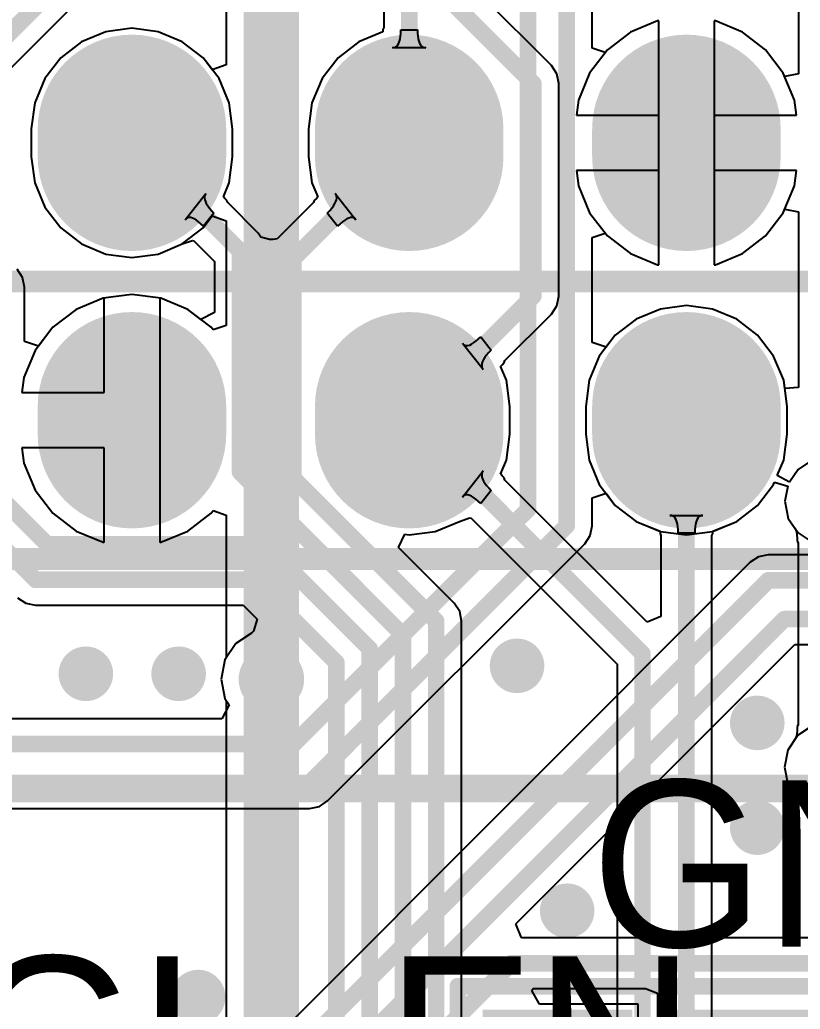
# Model space of a CAD drawing. Header units: millimetres. Extents: x 6.03 to 8.53, y 10.22 to 11.81.
# Drawn here: x 7.6474 to 7.9289, y 10.7551 to 11.1117 of the extents above; entities that cross this region are included whole.
import ezdxf

# ---------------------------------------------------------------- set-up
doc = ezdxf.new("R2010")
doc.units = ezdxf.units.MM
doc.header["$MEASUREMENT"] = 0
for name, color, linetype in [('BottomLayer', 5, 'Continuous'), ('BottomSolder', 6, 'Continuous'), ('MultiLayer', 9, 'Continuous'), ('TopLayer', 1, 'Continuous'), ('TopOverlay', 2, 'Continuous'), ('TopPaste', 8, 'Continuous'), ('TopSolder', 216, 'Continuous')]:
    doc.layers.add(name, color=color, linetype=linetype)

# ---------------------------------------------------------------- blocks, each defined once
blk = doc.blocks.new('H______20X2_24')
at = {"layer": 'BottomLayer', "const_width": 0.06}
for points in [[(-0.055, 0.45), (-0.045, 0.45)], [(0.045, 0.45), (0.055, 0.45)], [(-0.055, 0.35), (-0.045, 0.35)], [(0.045, 0.35), (0.055, 0.35)], [(-0.055, 0.25), (-0.045, 0.25)], [(0.045, 0.25), (0.055, 0.25)]]:
    blk.add_lwpolyline(points, dxfattribs=at)
at = {"layer": 'BottomLayer', "const_width": 0.03}
for points in [[(-0.07, 0.45, 1), (-0.04, 0.45, 1)], [(-0.06, 0.45, 1), (-0.03, 0.45, 1)], [(0.03, 0.45, 1), (0.06, 0.45, 1)], [(0.04, 0.45, 1), (0.07, 0.45, 1)], [(-0.07, 0.35, 1), (-0.04, 0.35, 1)], [(-0.06, 0.35, 1), (-0.03, 0.35, 1)], [(0.03, 0.35, 1), (0.06, 0.35, 1)], [(0.04, 0.35, 1), (0.07, 0.35, 1)], [(-0.07, 0.25, 1), (-0.04, 0.25, 1)], [(-0.06, 0.25, 1), (-0.03, 0.25, 1)], [(0.03, 0.25, 1), (0.06, 0.25, 1)], [(0.04, 0.25, 1), (0.07, 0.25, 1)]]:
    blk.add_lwpolyline(points, format="xyb", close=True, dxfattribs=at)
at = {"layer": 'BottomSolder', "const_width": 0.068}
for points in [[(-0.055, 0.45), (-0.045, 0.45)], [(0.045, 0.45), (0.055, 0.45)], [(-0.055, 0.35), (-0.045, 0.35)], [(0.045, 0.35), (0.055, 0.35)], [(-0.055, 0.25), (-0.045, 0.25)], [(0.045, 0.25), (0.055, 0.25)]]:
    blk.add_lwpolyline(points, dxfattribs=at)
at = {"layer": 'BottomSolder', "const_width": 0.034}
for points in [[(-0.072, 0.45, 1), (-0.038, 0.45, 1)], [(-0.062, 0.45, 1), (-0.028, 0.45, 1)], [(0.028, 0.45, 1), (0.062, 0.45, 1)], [(0.038, 0.45, 1), (0.072, 0.45, 1)], [(-0.072, 0.35, 1), (-0.038, 0.35, 1)], [(-0.062, 0.35, 1), (-0.028, 0.35, 1)], [(0.028, 0.35, 1), (0.062, 0.35, 1)], [(0.038, 0.35, 1), (0.072, 0.35, 1)], [(-0.072, 0.25, 1), (-0.038, 0.25, 1)], [(-0.062, 0.25, 1), (-0.028, 0.25, 1)], [(0.028, 0.25, 1), (0.062, 0.25, 1)], [(0.038, 0.25, 1), (0.072, 0.25, 1)]]:
    blk.add_lwpolyline(points, format="xyb", close=True, dxfattribs=at)
at = {"layer": 'MultiLayer', "const_width": 0.06}
for points in [[(-0.055, 0.45), (-0.045, 0.45)], [(0.045, 0.45), (0.055, 0.45)], [(-0.055, 0.35), (-0.045, 0.35)], [(0.045, 0.35), (0.055, 0.35)], [(-0.055, 0.25), (-0.045, 0.25)], [(0.045, 0.25), (0.055, 0.25)]]:
    blk.add_lwpolyline(points, dxfattribs=at)
at = {"layer": 'MultiLayer', "const_width": 0.03}
for points in [[(-0.07, 0.45, 1), (-0.04, 0.45, 1)], [(-0.06, 0.45, 1), (-0.03, 0.45, 1)], [(0.03, 0.45, 1), (0.06, 0.45, 1)], [(0.04, 0.45, 1), (0.07, 0.45, 1)], [(-0.07, 0.35, 1), (-0.04, 0.35, 1)], [(-0.06, 0.35, 1), (-0.03, 0.35, 1)], [(0.03, 0.35, 1), (0.06, 0.35, 1)], [(0.04, 0.35, 1), (0.07, 0.35, 1)], [(-0.07, 0.25, 1), (-0.04, 0.25, 1)], [(-0.06, 0.25, 1), (-0.03, 0.25, 1)], [(0.03, 0.25, 1), (0.06, 0.25, 1)], [(0.04, 0.25, 1), (0.07, 0.25, 1)]]:
    blk.add_lwpolyline(points, format="xyb", close=True, dxfattribs=at)
at = {"layer": 'TopLayer', "const_width": 0.06}
for points in [[(-0.055, 0.45), (-0.045, 0.45)], [(0.045, 0.45), (0.055, 0.45)], [(-0.055, 0.35), (-0.045, 0.35)], [(0.045, 0.35), (0.055, 0.35)], [(-0.055, 0.25), (-0.045, 0.25)], [(0.045, 0.25), (0.055, 0.25)]]:
    blk.add_lwpolyline(points, dxfattribs=at)
at = {"layer": 'TopLayer', "const_width": 0.03}
for points in [[(-0.07, 0.45, 1), (-0.04, 0.45, 1)], [(-0.06, 0.45, 1), (-0.03, 0.45, 1)], [(0.03, 0.45, 1), (0.06, 0.45, 1)], [(0.04, 0.45, 1), (0.07, 0.45, 1)], [(-0.07, 0.35, 1), (-0.04, 0.35, 1)], [(-0.06, 0.35, 1), (-0.03, 0.35, 1)], [(0.03, 0.35, 1), (0.06, 0.35, 1)], [(0.04, 0.35, 1), (0.07, 0.35, 1)], [(-0.07, 0.25, 1), (-0.04, 0.25, 1)], [(-0.06, 0.25, 1), (-0.03, 0.25, 1)], [(0.03, 0.25, 1), (0.06, 0.25, 1)], [(0.04, 0.25, 1), (0.07, 0.25, 1)]]:
    blk.add_lwpolyline(points, format="xyb", close=True, dxfattribs=at)
at = {"layer": 'TopOverlay', "const_width": 0.00787}
for points in [[(0, 1), (0, -1)], [(0.1, 1), (0.1, -1)]]:
    blk.add_lwpolyline(points, dxfattribs=at)
at = {"layer": 'TopSolder', "const_width": 0.068}
for points in [[(-0.055, 0.45), (-0.045, 0.45)], [(0.045, 0.45), (0.055, 0.45)], [(-0.055, 0.35), (-0.045, 0.35)], [(0.045, 0.35), (0.055, 0.35)], [(-0.055, 0.25), (-0.045, 0.25)], [(0.045, 0.25), (0.055, 0.25)]]:
    blk.add_lwpolyline(points, dxfattribs=at)
at = {"layer": 'TopSolder', "const_width": 0.034}
for points in [[(-0.072, 0.45, 1), (-0.038, 0.45, 1)], [(-0.062, 0.45, 1), (-0.028, 0.45, 1)], [(0.028, 0.45, 1), (0.062, 0.45, 1)], [(0.038, 0.45, 1), (0.072, 0.45, 1)], [(-0.072, 0.35, 1), (-0.038, 0.35, 1)], [(-0.062, 0.35, 1), (-0.028, 0.35, 1)], [(0.028, 0.35, 1), (0.062, 0.35, 1)], [(0.038, 0.35, 1), (0.072, 0.35, 1)], [(-0.072, 0.25, 1), (-0.038, 0.25, 1)], [(-0.062, 0.25, 1), (-0.028, 0.25, 1)], [(0.028, 0.25, 1), (0.062, 0.25, 1)], [(0.038, 0.25, 1), (0.072, 0.25, 1)]]:
    blk.add_lwpolyline(points, format="xyb", close=True, dxfattribs=at)
blk = doc.blocks.new('0603_3JMP_45')
at = {"layer": 'TopLayer'}
for points in [[(-0.0225, 0.092), (-0.0225, 0.046), (0.0225, 0.092), (0.0225, 0.046)], [(-0.0225, 0.023), (-0.0225, -0.023), (0.0225, 0.023), (0.0225, -0.023)], [(-0.0225, -0.046), (-0.0225, -0.092), (0.0225, -0.046), (0.0225, -0.092)]]:
    blk.add_solid(points, dxfattribs=at)
at = {"layer": 'TopOverlay', "const_width": 0.00598}
for points in [[(0.035, 0.105), (-0.035, 0.105)], [(-0.035, -0.105), (-0.035, 0.105)], [(0.035, -0.105), (0.035, 0.105)], [(0.035, -0.105), (-0.035, -0.105)]]:
    blk.add_lwpolyline(points, dxfattribs=at)
at = {"layer": 'TopOverlay', "const_width": 0.00299}
for points in [[(-0.0365, 0.105, 1), (-0.0335, 0.105, 1)], [(-0.0365, 0.105, 1), (-0.0335, 0.105, 1)], [(0.0335, 0.105, 1), (0.0365, 0.105, 1)], [(0.0335, 0.105, 1), (0.0365, 0.105, 1)], [(-0.0365, -0.105, 1), (-0.0335, -0.105, 1)], [(-0.0365, -0.105, 1), (-0.0335, -0.105, 1)], [(0.0335, -0.105, 1), (0.0365, -0.105, 1)], [(0.0335, -0.105, 1), (0.0365, -0.105, 1)]]:
    blk.add_lwpolyline(points, format="xyb", close=True, dxfattribs=at)
at = {"layer": 'TopPaste'}
for points in [[(-0.0225, 0.092), (-0.0225, 0.046), (0.0225, 0.092), (0.0225, 0.046)], [(-0.0225, 0.023), (-0.0225, -0.023), (0.0225, 0.023), (0.0225, -0.023)], [(-0.0225, -0.046), (-0.0225, -0.092), (0.0225, -0.046), (0.0225, -0.092)]]:
    blk.add_solid(points, dxfattribs=at)
at = {"layer": 'TopSolder'}
for points in [[(-0.0265, 0.096), (-0.0265, 0.042), (0.0265, 0.096), (0.0265, 0.042)], [(-0.0265, 0.027), (-0.0265, -0.027), (0.0265, 0.027), (0.0265, -0.027)], [(-0.0265, -0.042), (-0.0265, -0.096), (0.0265, -0.042), (0.0265, -0.096)]]:
    blk.add_solid(points, dxfattribs=at)

msp = doc.modelspace()

# ---------------------------------------------------------------- linework, layer by layer
at = {"layer": 'BottomLayer'}
for p, q in [((7.83917, 11.0952), (7.80907, 11.12529)), ((7.77872, 11.12152), (7.77872, 11.10898)), ((7.87745, 11.11135), (7.86772, 11.10732)), ((7.87789, 11.11141), (7.87745, 11.11135)), ((7.87789, 11.07738), (7.87789, 11.11141)), ((7.89834, 11.11135), (7.89789, 11.11141)), ((7.89789, 11.11141), (7.89789, 11.07738)), ((7.90807, 11.10732), (7.89834, 11.11135)), ((7.6785, 11.10745), (7.66974, 11.10382)), ((7.68789, 11.10869), (7.6785, 11.10745)), ((7.69729, 11.10745), (7.68789, 11.10869)), ((7.70605, 11.10382), (7.69729, 11.10745)), ((7.77838, 11.1074), (7.76974, 11.10382)), ((7.7784, 11.10826), (7.77838, 11.1074)), ((7.77872, 11.10898), (7.7784, 11.10826)), ((7.78486, 11.10688), (7.78489, 11.10811)), ((7.78489, 11.10811), (7.79089, 11.10811)), ((7.79089, 11.10811), (7.79092, 11.10688)), ((7.86772, 11.10732), (7.85937, 11.1009)), ((7.91642, 11.1009), (7.90807, 11.10732)), ((7.66974, 11.10382), (7.66222, 11.09805)), ((7.71357, 11.09805), (7.70605, 11.10382)), ((7.76974, 11.10382), (7.76222, 11.09805)), ((7.78415, 11.10328), (7.78442, 11.10398)), ((7.78442, 11.10398), (7.78463, 11.10482)), ((7.78463, 11.10482), (7.78478, 11.10579)), ((7.78478, 11.10579), (7.78486, 11.10688)), ((7.79092, 11.10688), (7.79101, 11.10579)), ((7.79101, 11.10579), (7.79116, 11.10482)), ((7.79116, 11.10482), (7.79137, 11.10398)), ((7.79137, 11.10398), (7.79164, 11.10328)), ((7.78193, 11.10167), (7.78249, 11.10173)), ((7.79386, 11.10167), (7.78193, 11.10167)), ((7.78249, 11.10173), (7.783, 11.10192)), ((7.783, 11.10192), (7.78344, 11.10225)), ((7.78344, 11.10225), (7.78383, 11.1027)), ((7.78383, 11.1027), (7.78415, 11.10328)), ((7.79164, 11.10328), (7.79196, 11.1027)), ((7.79196, 11.1027), (7.79235, 11.10225)), ((7.79235, 11.10225), (7.79279, 11.10192)), ((7.79279, 11.10192), (7.7933, 11.10173)), ((7.7933, 11.10173), (7.79386, 11.10167)), ((7.85937, 11.1009), (7.85295, 11.09255)), ((7.92283, 11.09255), (7.91642, 11.1009)), ((7.66222, 11.09805), (7.65645, 11.09053)), ((7.71934, 11.09053), (7.71357, 11.09805)), ((7.76222, 11.09805), (7.75645, 11.09053)), ((7.84115, 11.09222), (7.83917, 11.0952)), ((7.65645, 11.09053), (7.65282, 11.08177)), ((7.72297, 11.08177), (7.71934, 11.09053)), ((7.75645, 11.09053), (7.75282, 11.08177)), ((7.84185, 11.08871), (7.84115, 11.09222)), ((7.85295, 11.09255), (7.84892, 11.08282)), ((7.92686, 11.08282), (7.92283, 11.09255)), ((7.84185, 11.01216), (7.84185, 11.08871)), ((7.84892, 11.08282), (7.84821, 11.07738)), ((7.92758, 11.07738), (7.92686, 11.08282)), ((7.65282, 11.08177), (7.65158, 11.07238)), ((7.7242, 11.07238), (7.72297, 11.08177)), ((7.75282, 11.08177), (7.75158, 11.07238)), ((7.84821, 11.07738), (7.87789, 11.07738)), ((7.89789, 11.07738), (7.92758, 11.07738)), ((7.65158, 11.07238), (7.65158, 11.06238)), ((7.7242, 11.06238), (7.7242, 11.07238)), ((7.75158, 11.07238), (7.75158, 11.06238)), ((7.65158, 11.06238), (7.65282, 11.05298)), ((7.72297, 11.05298), (7.7242, 11.06238)), ((7.75158, 11.06238), (7.75282, 11.05298)), ((7.87789, 11.05738), (7.84821, 11.05738)), ((7.84821, 11.05738), (7.84892, 11.05193)), ((7.87789, 11.02335), (7.87789, 11.05738)), ((7.92758, 11.05738), (7.89789, 11.05738)), ((7.89789, 11.05738), (7.89789, 11.02335)), ((7.92686, 11.05193), (7.92758, 11.05738)), ((7.65282, 11.05298), (7.65645, 11.04422)), ((7.72088, 11.04794), (7.72297, 11.05298)), ((7.75282, 11.05298), (7.75491, 11.04794)), ((7.84892, 11.05193), (7.85295, 11.0422)), ((7.92283, 11.0422), (7.92686, 11.05193)), ((7.70713, 11.03967), (7.71456, 11.04914)), ((7.71409, 11.04811), (7.71405, 11.04752)), ((7.71405, 11.04752), (7.71414, 11.04688)), ((7.71426, 11.04865), (7.71409, 11.04811)), ((7.71414, 11.04688), (7.71436, 11.0462)), ((7.71456, 11.04914), (7.71426, 11.04865)), ((7.72089, 11.04793), (7.72088, 11.04794)), ((7.72138, 11.04735), (7.72089, 11.04793)), ((7.72213, 11.04656), (7.72138, 11.04735)), ((7.72242, 11.04583), (7.72213, 11.04656)), ((7.75365, 11.04656), (7.75337, 11.04583)), ((7.75441, 11.04735), (7.75365, 11.04656)), ((7.7549, 11.04793), (7.75441, 11.04735)), ((7.75491, 11.04794), (7.7549, 11.04793)), ((7.76153, 11.04865), (7.76122, 11.04914)), ((7.76122, 11.04914), (7.76865, 11.03967)), ((7.76143, 11.0462), (7.76165, 11.04688)), ((7.7617, 11.04811), (7.76153, 11.04865)), ((7.76165, 11.04688), (7.76174, 11.04752)), ((7.76174, 11.04752), (7.7617, 11.04811)), ((7.65645, 11.04422), (7.66222, 11.0367)), ((7.71436, 11.0462), (7.71471, 11.04547)), ((7.71471, 11.04547), (7.7152, 11.04469)), ((7.7152, 11.04469), (7.71581, 11.04387)), ((7.71581, 11.04387), (7.71656, 11.043)), ((7.71656, 11.043), (7.71743, 11.04208)), ((7.73338, 11.03486), (7.72242, 11.04583)), ((7.75337, 11.04583), (7.7403, 11.03276)), ((7.75835, 11.04208), (7.75923, 11.043)), ((7.75923, 11.043), (7.75998, 11.04387)), ((7.75998, 11.04387), (7.76059, 11.04469)), ((7.76059, 11.04469), (7.76107, 11.04547)), ((7.76107, 11.04547), (7.76143, 11.0462)), ((7.70753, 11.04007), (7.70713, 11.03967)), ((7.70799, 11.04033), (7.70753, 11.04007)), ((7.70851, 11.04045), (7.70799, 11.04033)), ((7.70908, 11.04043), (7.70851, 11.04045)), ((7.70971, 11.04026), (7.70908, 11.04043)), ((7.71039, 11.03996), (7.70971, 11.04026)), ((7.71114, 11.03951), (7.71039, 11.03996)), ((7.71194, 11.03892), (7.71114, 11.03951)), ((7.71743, 11.04208), (7.71371, 11.03732)), ((7.76208, 11.03732), (7.75835, 11.04208)), ((7.76465, 11.03951), (7.76385, 11.03892)), ((7.7654, 11.03996), (7.76465, 11.03951)), ((7.76608, 11.04026), (7.7654, 11.03996)), ((7.76671, 11.04043), (7.76608, 11.04026)), ((7.76728, 11.04045), (7.76671, 11.04043)), ((7.7678, 11.04033), (7.76728, 11.04045)), ((7.76825, 11.04007), (7.7678, 11.04033)), ((7.76865, 11.03967), (7.76825, 11.04007)), ((7.85295, 11.0422), (7.85937, 11.03385)), ((7.91642, 11.03385), (7.92283, 11.0422)), ((7.66222, 11.0367), (7.66974, 11.03093)), ((7.71279, 11.03819), (7.71194, 11.03892)), ((7.71371, 11.03732), (7.71279, 11.03819)), ((7.76299, 11.03819), (7.76208, 11.03732)), ((7.76385, 11.03892), (7.76299, 11.03819)), ((7.70605, 11.03093), (7.7097, 11.03221)), ((7.7097, 11.03221), (7.71023, 11.03206)), ((7.73442, 11.03332), (7.73338, 11.03486)), ((7.73749, 11.03255), (7.73442, 11.03332)), ((7.73879, 11.03249), (7.73749, 11.03255)), ((7.7403, 11.03276), (7.73879, 11.03249)), ((7.85937, 11.03385), (7.86772, 11.02744)), ((7.90807, 11.02744), (7.91642, 11.03385)), ((7.66974, 11.03093), (7.6785, 11.0273)), ((7.69729, 11.0273), (7.70605, 11.03093)), ((7.71023, 11.03206), (7.71772, 11.02458)), ((7.6785, 11.0273), (7.68789, 11.02607)), ((7.68789, 11.02607), (7.69729, 11.0273)), ((7.86772, 11.02744), (7.87745, 11.02341)), ((7.89834, 11.02341), (7.90807, 11.02744)), ((7.64843, 11.01883), (7.64644, 11.02181)), ((7.71772, 11.02458), (7.71772, 11.00621)), ((7.87745, 11.02341), (7.87789, 11.02335)), ((7.89789, 11.02335), (7.89834, 11.02341)), ((7.64913, 11.01532), (7.64843, 11.01883)), ((7.64913, 10.99578), (7.64913, 11.01532)), ((7.67745, 11.01135), (7.66772, 11.00732)), ((7.68789, 11.01272), (7.67745, 11.01135)), ((7.69834, 11.01135), (7.68789, 11.01272)), ((7.70807, 11.00732), (7.69834, 11.01135)), ((7.84115, 11.00865), (7.84185, 11.01216)), ((7.66772, 11.00732), (7.65937, 11.0009)), ((7.71272, 11.00375), (7.70807, 11.00732)), ((7.83917, 11.00567), (7.84115, 11.00865)), ((7.8785, 11.00745), (7.86974, 11.00382)), ((7.88789, 11.00869), (7.8785, 11.00745)), ((7.89729, 11.00745), (7.88789, 11.00869)), ((7.90605, 11.00382), (7.89729, 11.00745)), ((7.71772, 11.00621), (7.71272, 11.00375)), ((7.82242, 10.98892), (7.83917, 11.00567)), ((7.86974, 11.00382), (7.86222, 10.99805)), ((7.91357, 10.99805), (7.90605, 11.00382)), ((7.65937, 11.0009), (7.65413, 10.99408)), ((7.81194, 10.99583), (7.81279, 10.99656)), ((7.81279, 10.99656), (7.81371, 10.99743)), ((7.81371, 10.99743), (7.81743, 10.99267)), ((7.86222, 10.99805), (7.85645, 10.99053)), ((7.91934, 10.99053), (7.91357, 10.99805)), ((7.65413, 10.99408), (7.64913, 10.99578)), ((7.81456, 10.98561), (7.80713, 10.99509)), ((7.80713, 10.99509), (7.80753, 10.99468)), ((7.80753, 10.99468), (7.80799, 10.99442)), ((7.80799, 10.99442), (7.80851, 10.9943)), ((7.80851, 10.9943), (7.80908, 10.99432)), ((7.80908, 10.99432), (7.80971, 10.99449)), ((7.80971, 10.99449), (7.81039, 10.99479)), ((7.81039, 10.99479), (7.81114, 10.99524)), ((7.81114, 10.99524), (7.81194, 10.99583)), ((7.8152, 10.99006), (7.81471, 10.98928)), ((7.81581, 10.99088), (7.8152, 10.99006)), ((7.81656, 10.99176), (7.81581, 10.99088)), ((7.81743, 10.99267), (7.81656, 10.99176)), ((7.85645, 10.99053), (7.85282, 10.98177)), ((7.92297, 10.98177), (7.91934, 10.99053)), ((7.81414, 10.98787), (7.81405, 10.98723)), ((7.81405, 10.98723), (7.81409, 10.98665)), ((7.81409, 10.98665), (7.81426, 10.9861)), ((7.81436, 10.98855), (7.81414, 10.98787)), ((7.81426, 10.9861), (7.81456, 10.98561)), ((7.81471, 10.98928), (7.81436, 10.98855)), ((7.82088, 10.98682), (7.82089, 10.98683)), ((7.82297, 10.98177), (7.82088, 10.98682)), ((7.82089, 10.98683), (7.82138, 10.9874)), ((7.82138, 10.9874), (7.82213, 10.98819)), ((7.82213, 10.98819), (7.82242, 10.98892)), ((7.8242, 10.97238), (7.82297, 10.98177)), ((7.85282, 10.98177), (7.85158, 10.97238)), ((7.9242, 10.97238), (7.92297, 10.98177)), ((7.8242, 10.96238), (7.8242, 10.97238)), ((7.85158, 10.97238), (7.85158, 10.96238)), ((7.9242, 10.96238), (7.9242, 10.97238)), ((7.82297, 10.95298), (7.8242, 10.96238)), ((7.85158, 10.96238), (7.85282, 10.95298)), ((7.92297, 10.95298), (7.9242, 10.96238)), ((7.82088, 10.94794), (7.82297, 10.95298)), ((7.85282, 10.95298), (7.85645, 10.94422)), ((7.92066, 10.94741), (7.92297, 10.95298)), ((7.93339, 10.95311), (7.92815, 10.94961)), ((7.80713, 10.93967), (7.81456, 10.94914)), ((7.81409, 10.94811), (7.81405, 10.94752)), ((7.81405, 10.94752), (7.81414, 10.94688)), ((7.81426, 10.94865), (7.81409, 10.94811)), ((7.81414, 10.94688), (7.81436, 10.9462)), ((7.81456, 10.94914), (7.81426, 10.94865)), ((7.82089, 10.94793), (7.82088, 10.94794)), ((7.82138, 10.94735), (7.82089, 10.94793)), ((7.82213, 10.94656), (7.82138, 10.94735)), ((7.82242, 10.94583), (7.82213, 10.94656)), ((7.92509, 10.94504), (7.92066, 10.94741)), ((7.92815, 10.94961), (7.92509, 10.94504)), ((7.81436, 10.9462), (7.81471, 10.94547)), ((7.81471, 10.94547), (7.8152, 10.94469)), ((7.8152, 10.94469), (7.81581, 10.94387)), ((7.81581, 10.94387), (7.81656, 10.943)), ((7.81656, 10.943), (7.81743, 10.94208)), ((7.87372, 10.89453), (7.82242, 10.94583)), ((7.85645, 10.94422), (7.86222, 10.9367)), ((7.91357, 10.9367), (7.91934, 10.94422)), ((7.91934, 10.94422), (7.91968, 10.94504)), ((7.91968, 10.94504), (7.92449, 10.94358)), ((7.92449, 10.94358), (7.92341, 10.93819)), ((7.80753, 10.94007), (7.80713, 10.93967)), ((7.80799, 10.94033), (7.80753, 10.94007)), ((7.80851, 10.94045), (7.80799, 10.94033)), ((7.80908, 10.94043), (7.80851, 10.94045)), ((7.80971, 10.94026), (7.80908, 10.94043)), ((7.81039, 10.93996), (7.80971, 10.94026)), ((7.81114, 10.93951), (7.81039, 10.93996)), ((7.81194, 10.93892), (7.81114, 10.93951)), ((7.81743, 10.94208), (7.81371, 10.93732)), ((7.81279, 10.93819), (7.81194, 10.93892)), ((7.81371, 10.93732), (7.81279, 10.93819)), ((7.86222, 10.9367), (7.86974, 10.93093)), ((7.90605, 10.93093), (7.91357, 10.9367)), ((7.92341, 10.93819), (7.92464, 10.93201)), ((7.88249, 10.93302), (7.88193, 10.93309)), ((7.88193, 10.93309), (7.89386, 10.93309)), ((7.883, 10.93283), (7.88249, 10.93302)), ((7.88344, 10.93251), (7.883, 10.93283)), ((7.88383, 10.93206), (7.88344, 10.93251)), ((7.89235, 10.93251), (7.89196, 10.93206)), ((7.89279, 10.93283), (7.89235, 10.93251)), ((7.8933, 10.93302), (7.89279, 10.93283)), ((7.89386, 10.93309), (7.8933, 10.93302)), ((7.79729, 10.9273), (7.80605, 10.93093)), ((7.80605, 10.93093), (7.8097, 10.93221)), ((7.8097, 10.93221), (7.81023, 10.93206)), ((7.81023, 10.93206), (7.86287, 10.87942)), ((7.86974, 10.93093), (7.87838, 10.92735)), ((7.88415, 10.93148), (7.88383, 10.93206)), ((7.88442, 10.93077), (7.88415, 10.93148)), ((7.88463, 10.92993), (7.88442, 10.93077)), ((7.88478, 10.92897), (7.88463, 10.92993)), ((7.88486, 10.92787), (7.88478, 10.92897)), ((7.89101, 10.92897), (7.89092, 10.92787)), ((7.89116, 10.92993), (7.89101, 10.92897)), ((7.89137, 10.93077), (7.89116, 10.92993)), ((7.89163, 10.93148), (7.89137, 10.93077)), ((7.89196, 10.93206), (7.89163, 10.93148)), ((7.89741, 10.92735), (7.90605, 10.93093)), ((7.92464, 10.93201), (7.92727, 10.92807)), ((7.78399, 10.92154), (7.78632, 10.92627)), ((7.78632, 10.92627), (7.78789, 10.92607)), ((7.78789, 10.92607), (7.79729, 10.9273)), ((7.87838, 10.92735), (7.8784, 10.92649)), ((7.8784, 10.92649), (7.87872, 10.92578)), ((7.87872, 10.92578), (7.87872, 10.8966)), ((7.88489, 10.92665), (7.88486, 10.92787)), ((7.89089, 10.92665), (7.88489, 10.92665)), ((7.89092, 10.92787), (7.89089, 10.92665)), ((7.89707, 10.92578), (7.89739, 10.92649)), ((7.89707, 10.65823), (7.89707, 10.92578)), ((7.89739, 10.92649), (7.89741, 10.92735)), ((7.92727, 10.92807), (7.92734, 10.92788)), ((7.92734, 10.92788), (7.92736, 10.92773)), ((7.92736, 10.92773), (7.92738, 10.92753)), ((7.92738, 10.92753), (7.92741, 10.92745)), ((7.92741, 10.92745), (7.92743, 10.92737)), ((7.92743, 10.92737), (7.92752, 10.92722)), ((7.92752, 10.92722), (7.92754, 10.92717)), ((7.92754, 10.92717), (7.92761, 10.92694)), ((7.92761, 10.92694), (7.92768, 10.92658)), ((7.92768, 10.92658), (7.92775, 10.92616)), ((7.92775, 10.92616), (7.92786, 10.92468)), ((7.92786, 10.92468), (7.92788, 10.92381)), ((7.92788, 10.92381), (7.92815, 10.92317)), ((7.92815, 10.92317), (7.92815, 10.85754)), ((7.80411, 10.90141), (7.78399, 10.92154)), ((7.64665, 10.90337), (7.64962, 10.90138)), ((7.64962, 10.90138), (7.65313, 10.90068)), ((7.65313, 10.90068), (7.72798, 10.90068)), ((7.72798, 10.90068), (7.73302, 10.89564)), ((7.8061, 10.89844), (7.80411, 10.90141)), ((7.8068, 10.89493), (7.8061, 10.89844)), ((7.87872, 10.8966), (7.87372, 10.89453)), ((7.73302, 10.89564), (7.73172, 10.89139)), ((7.8068, 10.71208), (7.8068, 10.89493)), ((7.73097, 10.89061), (7.72535, 10.88686)), ((7.73172, 10.89139), (7.73097, 10.89061)), ((7.72535, 10.88686), (7.72141, 10.88097)), ((7.72141, 10.88097), (7.72003, 10.87402)), ((7.86287, 10.87942), (7.86287, 10.65144)), ((7.72003, 10.87402), (7.72141, 10.86707)), ((7.72141, 10.86707), (7.72188, 10.86637)), ((7.72188, 10.86637), (7.72188, 10.7224)), ((7.92815, 10.85754), (7.92788, 10.85694)), ((7.92768, 10.85409), (7.92761, 10.85374)), ((7.92776, 10.85457), (7.92768, 10.85409)), ((7.92781, 10.8551), (7.92776, 10.85457)), ((7.92788, 10.85694), (7.92781, 10.8551)), ((7.92732, 10.85281), (7.92445, 10.8485)), ((7.92734, 10.85286), (7.92732, 10.85281)), ((7.92736, 10.85297), (7.92734, 10.85286)), ((7.92738, 10.8532), (7.92736, 10.85297)), ((7.92743, 10.85329), (7.92738, 10.8532)), ((7.92744, 10.85337), (7.92743, 10.85329)), ((7.92753, 10.85351), (7.92744, 10.85337)), ((7.92754, 10.85353), (7.92753, 10.85351)), ((7.92761, 10.85374), (7.92754, 10.85353)), ((7.92445, 10.8485), (7.92322, 10.84232)), ((7.92322, 10.84232), (7.92445, 10.83614)), ((7.92445, 10.83614), (7.92795, 10.8309)), ((7.92795, 10.8309), (7.93319, 10.8274))]:
    msp.add_line(p, q, dxfattribs=at)
for points, const_width in [([(7.78789, 11.06738), (7.78789, 11.14712)], 0.006), ([(7.79989, 11.12149), (7.83268, 11.08871)], 0.006), ([(7.83268, 11.01216), (7.83268, 11.08871)], 0.006), ([(7.68789, 11.06738), (7.72689, 11.02838)], 0.006), ([(7.74606, 11.02555), (7.78789, 11.06738)], 0.006), ([(7.72689, 10.94868), (7.72689, 11.02838)], 0.006), ([(7.74606, 10.94648), (7.74606, 11.02555)], 0.006), ([(7.78789, 10.96738), (7.83268, 11.01216)], 0.006), ([(7.78789, 10.96738), (7.87205, 10.88322)], 0.006), ([(7.88789, 10.64651), (7.88789, 10.96738)], 0.006), ([(7.72689, 10.94868), (7.78562, 10.88995)], 0.006), ([(7.74606, 10.94648), (7.79762, 10.89493)], 0.006), ([(7.63995, 10.94001), (7.6573, 10.92266)], 0.006), ([(7.62795, 10.93504), (7.65313, 10.90986)], 0.006), ([(7.6573, 10.92266), (7.73595, 10.92266)], 0.006), ([(7.73595, 10.92266), (7.77362, 10.88498)], 0.006), ([(7.65313, 10.90986), (7.73178, 10.90986)], 0.006), ([(7.73178, 10.90986), (7.76162, 10.88001)], 0.006), ([(7.79762, 10.70828), (7.79762, 10.89493)], 0.006), ([(7.78562, 10.68485), (7.78562, 10.88995)], 0.006), ([(7.77362, 10.66142), (7.77362, 10.88498)], 0.006), ([(7.87205, 10.64764), (7.87205, 10.88322)], 0.006), ([(7.73819, 10.69105), (7.73819, 10.87402)], 0.02), ([(7.76162, 10.63602), (7.76162, 10.88001)], 0.006)]:
    msp.add_lwpolyline(points, dxfattribs=dict(at, const_width=const_width))
for points, const_width in [([(7.83118, 11.08871, 1), (7.83418, 11.08871, 1)], 0.003), ([(7.83118, 11.08871, 1), (7.83418, 11.08871, 1)], 0.003), ([(7.68639, 11.06738, 1), (7.68939, 11.06738, 1)], 0.003), ([(7.78639, 11.06738, 1), (7.78939, 11.06738, 1)], 0.003), ([(7.78639, 11.06738, 1), (7.78939, 11.06738, 1)], 0.003), ([(7.72539, 11.02838, 1), (7.72839, 11.02838, 1)], 0.003), ([(7.72539, 11.02838, 1), (7.72839, 11.02838, 1)], 0.003), ([(7.74456, 11.02555, 1), (7.74756, 11.02555, 1)], 0.003), ([(7.74456, 11.02555, 1), (7.74756, 11.02555, 1)], 0.003), ([(7.83118, 11.01216, 1), (7.83418, 11.01216, 1)], 0.003), ([(7.83118, 11.01216, 1), (7.83418, 11.01216, 1)], 0.003), ([(7.78639, 10.96738, 1), (7.78939, 10.96738, 1)], 0.003), ([(7.78639, 10.96738, 1), (7.78939, 10.96738, 1)], 0.003), ([(7.88639, 10.96738, 1), (7.88939, 10.96738, 1)], 0.003), ([(7.72539, 10.94868, 1), (7.72839, 10.94868, 1)], 0.003), ([(7.72539, 10.94868, 1), (7.72839, 10.94868, 1)], 0.003), ([(7.74456, 10.94648, 1), (7.74756, 10.94648, 1)], 0.003), ([(7.74456, 10.94648, 1), (7.74756, 10.94648, 1)], 0.003), ([(7.6558, 10.92266, 1), (7.6588, 10.92266, 1)], 0.003), ([(7.6558, 10.92266, 1), (7.6588, 10.92266, 1)], 0.003), ([(7.73445, 10.92266, 1), (7.73745, 10.92266, 1)], 0.003), ([(7.73445, 10.92266, 1), (7.73745, 10.92266, 1)], 0.003), ([(7.65163, 10.90986, 1), (7.65463, 10.90986, 1)], 0.003), ([(7.65163, 10.90986, 1), (7.65463, 10.90986, 1)], 0.003), ([(7.73028, 10.90986, 1), (7.73328, 10.90986, 1)], 0.003), ([(7.73028, 10.90986, 1), (7.73328, 10.90986, 1)], 0.003), ([(7.79612, 10.89493, 1), (7.79912, 10.89493, 1)], 0.003), ([(7.79612, 10.89493, 1), (7.79912, 10.89493, 1)], 0.003), ([(7.78412, 10.88995, 1), (7.78712, 10.88995, 1)], 0.003), ([(7.78412, 10.88995, 1), (7.78712, 10.88995, 1)], 0.003), ([(7.77212, 10.88498, 1), (7.77512, 10.88498, 1)], 0.003), ([(7.77212, 10.88498, 1), (7.77512, 10.88498, 1)], 0.003), ([(7.82187, 10.87884, 1), (7.83171, 10.87884, 1)], 0.00984), ([(7.87055, 10.88322, 1), (7.87355, 10.88322, 1)], 0.003), ([(7.87055, 10.88322, 1), (7.87355, 10.88322, 1)], 0.003), ([(7.66634, 10.87598, 1), (7.67618, 10.87598, 1)], 0.00984), ([(7.6998, 10.87598, 1), (7.70965, 10.87598, 1)], 0.00984), ([(7.73228, 10.87402, 1), (7.74409, 10.87402, 1)], 0.01181), ([(7.73319, 10.87402, 1), (7.74319, 10.87402, 1)], 0.01), ([(7.76012, 10.88001, 1), (7.76312, 10.88001, 1)], 0.003), ([(7.76012, 10.88001, 1), (7.76312, 10.88001, 1)], 0.003), ([(7.90853, 10.85827, 1), (7.91837, 10.85827, 1)], 0.00984), ([(7.90853, 10.82052, 1), (7.91837, 10.82052, 1)], 0.00984), ([(7.83996, 10.79055, 1), (7.8498, 10.79055, 1)], 0.00984), ([(7.70684, 10.75944, 1), (7.71668, 10.75944, 1)], 0.00984)]:
    msp.add_lwpolyline(points, format="xyb", close=True, dxfattribs=dict(at, const_width=const_width))
at = {"layer": 'MultiLayer'}
for points, const_width in [([(7.82187, 10.87884, 1), (7.83171, 10.87884, 1)], 0.00984), ([(7.66634, 10.87598, 1), (7.67618, 10.87598, 1)], 0.00984), ([(7.6998, 10.87598, 1), (7.70965, 10.87598, 1)], 0.00984), ([(7.73228, 10.87402, 1), (7.74409, 10.87402, 1)], 0.01181), ([(7.90853, 10.85827, 1), (7.91837, 10.85827, 1)], 0.00984), ([(7.90853, 10.82052, 1), (7.91837, 10.82052, 1)], 0.00984), ([(7.83996, 10.79055, 1), (7.8498, 10.79055, 1)], 0.00984), ([(7.70684, 10.75944, 1), (7.71668, 10.75944, 1)], 0.00984)]:
    msp.add_lwpolyline(points, format="xyb", close=True, dxfattribs=dict(at, const_width=const_width))
at = {"layer": 'TopLayer'}
for p, q in [((7.92835, 11.53945), (7.92835, 11.09229)), ((7.85389, 11.10154), (7.85389, 11.31709)), ((7.63607, 11.08627), (7.71367, 11.16387)), ((7.72188, 11.14542), (7.72188, 11.09544)), ((7.87745, 11.11135), (7.86772, 11.10732)), ((7.87789, 11.11141), (7.87745, 11.11135)), ((7.87789, 11.06738), (7.87789, 11.11141)), ((7.89834, 11.11135), (7.89789, 11.11141)), ((7.89789, 11.11141), (7.89789, 11.06738)), ((7.90807, 11.10732), (7.89834, 11.11135)), ((7.6785, 11.10745), (7.66974, 11.10382)), ((7.68789, 11.10869), (7.6785, 11.10745)), ((7.69729, 11.10745), (7.68789, 11.10869)), ((7.70605, 11.10382), (7.69729, 11.10745)), ((7.86772, 11.10732), (7.85937, 11.1009)), ((7.91642, 11.1009), (7.90807, 11.10732)), ((7.66974, 11.10382), (7.66222, 11.09805)), ((7.71357, 11.09805), (7.70605, 11.10382)), ((7.85862, 11.09993), (7.85389, 11.10154)), ((7.85937, 11.1009), (7.85862, 11.09993)), ((7.92283, 11.09255), (7.91642, 11.1009)), ((7.66222, 11.09805), (7.65645, 11.09053)), ((7.71688, 11.09374), (7.71357, 11.09805)), ((7.72188, 11.09544), (7.71688, 11.09374)), ((7.65645, 11.09053), (7.65282, 11.08177)), ((7.92335, 11.0913), (7.92283, 11.09255)), ((7.92835, 11.09229), (7.92335, 11.0913)), ((7.65282, 11.08177), (7.65158, 11.07238)), ((7.65158, 11.07238), (7.65158, 11.06238)), ((7.87789, 11.02335), (7.87789, 11.06738)), ((7.89789, 11.06738), (7.89789, 11.02335)), ((7.65158, 11.06238), (7.65282, 11.05298)), ((7.65282, 11.05298), (7.65645, 11.04422)), ((7.65645, 11.04422), (7.66222, 11.0367)), ((7.92283, 11.0422), (7.92335, 11.04345)), ((7.92335, 11.04345), (7.92835, 11.04246)), ((7.71357, 11.0367), (7.71688, 11.04101)), ((7.71688, 11.04101), (7.72188, 11.03931)), ((7.72188, 11.03931), (7.72188, 11.00158)), ((7.91642, 11.03385), (7.92283, 11.0422)), ((7.92835, 11.04246), (7.92835, 10.97918)), ((7.66222, 11.0367), (7.66974, 11.03093)), ((7.70605, 11.03093), (7.71357, 11.0367)), ((7.85389, 11.03321), (7.85862, 11.03482)), ((7.85389, 10.99541), (7.85389, 11.03321)), ((7.85862, 11.03482), (7.85937, 11.03385)), ((7.85937, 11.03385), (7.86772, 11.02744)), ((7.90807, 11.02744), (7.91642, 11.03385)), ((7.66974, 11.03093), (7.6785, 11.0273)), ((7.69729, 11.0273), (7.70605, 11.03093)), ((7.6785, 11.0273), (7.68789, 11.02607)), ((7.68789, 11.02607), (7.69729, 11.0273)), ((7.86772, 11.02744), (7.87745, 11.02341)), ((7.89834, 11.02341), (7.90807, 11.02744)), ((7.87745, 11.02341), (7.87789, 11.02335)), ((7.89789, 11.02335), (7.89834, 11.02341)), ((7.67745, 11.01135), (7.66772, 11.00732)), ((7.67789, 11.01141), (7.67745, 11.01135)), ((7.67789, 10.97738), (7.67789, 11.01141)), ((7.69834, 11.01135), (7.69789, 11.01141)), ((7.69789, 11.01141), (7.69789, 10.96738)), ((7.70807, 11.00732), (7.69834, 11.01135)), ((7.66772, 11.00732), (7.65937, 11.0009)), ((7.71642, 11.0009), (7.70807, 11.00732)), ((7.8785, 11.00745), (7.86974, 11.00382)), ((7.88789, 11.00869), (7.8785, 11.00745)), ((7.89729, 11.00745), (7.88789, 11.00869)), ((7.90605, 11.00382), (7.89729, 11.00745)), ((7.86974, 11.00382), (7.86222, 10.99805)), ((7.91357, 10.99805), (7.90605, 11.00382)), ((7.65937, 11.0009), (7.65295, 10.99255)), ((7.71714, 10.99997), (7.71642, 11.0009)), ((7.72188, 11.00158), (7.71714, 10.99997)), ((7.86222, 10.99805), (7.85889, 10.99371)), ((7.91934, 10.99053), (7.91357, 10.99805)), ((7.85889, 10.99371), (7.85389, 10.99541)), ((7.65295, 10.99255), (7.64892, 10.98282)), ((7.92297, 10.98177), (7.91934, 10.99053)), ((7.64892, 10.98282), (7.64821, 10.97738)), ((7.92335, 10.97885), (7.92297, 10.98177)), ((7.92835, 10.97918), (7.92335, 10.97885)), ((7.64821, 10.97738), (7.67789, 10.97738)), ((7.69789, 10.96738), (7.69789, 10.92335)), ((7.67789, 10.95738), (7.64821, 10.95738)), ((7.64821, 10.95738), (7.64892, 10.95193)), ((7.67789, 10.92335), (7.67789, 10.95738)), ((7.64892, 10.95193), (7.65295, 10.9422)), ((7.91357, 10.9367), (7.91934, 10.94422)), ((7.91934, 10.94422), (7.91968, 10.94504)), ((7.91968, 10.94504), (7.92449, 10.94358)), ((7.92449, 10.94358), (7.92341, 10.93819)), ((7.65295, 10.9422), (7.65937, 10.93385)), ((7.85389, 10.93935), (7.85889, 10.94104)), ((7.85889, 10.94104), (7.86222, 10.9367)), ((7.85389, 10.92935), (7.85389, 10.93935)), ((7.86222, 10.9367), (7.86974, 10.93093)), ((7.90605, 10.93093), (7.91357, 10.9367)), ((7.92341, 10.93819), (7.92464, 10.93201)), ((7.65937, 10.93385), (7.66772, 10.92744)), ((7.70807, 10.92744), (7.71642, 10.93385)), ((7.71642, 10.93385), (7.71714, 10.93478)), ((7.71714, 10.93478), (7.72188, 10.93318)), ((7.72188, 10.93318), (7.72188, 10.88166)), ((7.85319, 10.92584), (7.85389, 10.92935)), ((7.86974, 10.93093), (7.8785, 10.9273)), ((7.89729, 10.9273), (7.90605, 10.93093)), ((7.92464, 10.93201), (7.92815, 10.92677)), ((7.66772, 10.92744), (7.67745, 10.92341)), ((7.69834, 10.92341), (7.70807, 10.92744)), ((7.8512, 10.92287), (7.85319, 10.92584)), ((7.8785, 10.9273), (7.88789, 10.92607)), ((7.88789, 10.92607), (7.89729, 10.9273)), ((7.92815, 10.92677), (7.93252, 10.92385)), ((7.67745, 10.92341), (7.67789, 10.92335)), ((7.69789, 10.92335), (7.69834, 10.92341)), ((7.75846, 10.83013), (7.8512, 10.92287)), ((7.91392, 10.91815), (7.91094, 10.91616)), ((7.91743, 10.91885), (7.91392, 10.91815)), ((7.93169, 10.91885), (7.91743, 10.91885)), ((7.91094, 10.91616), (7.72848, 10.7337)), ((7.82637, 10.78583), (7.92703, 10.88649)), ((7.92703, 10.88649), (8.01261, 10.88649)), ((7.72141, 10.88097), (7.72003, 10.87402)), ((7.72188, 10.88166), (7.72141, 10.88097)), ((7.72003, 10.87402), (7.72141, 10.86707)), ((7.72293, 10.86479), (7.72026, 10.85979)), ((7.72141, 10.86707), (7.72293, 10.86479)), ((7.72026, 10.85979), (7.64085, 10.85979)), ((7.93319, 10.85725), (7.92795, 10.85374)), ((7.92795, 10.85374), (7.92445, 10.8485)), ((7.92445, 10.8485), (7.92322, 10.84232)), ((7.92322, 10.84232), (7.92445, 10.83614)), ((7.92445, 10.83614), (7.92795, 10.8309)), ((7.75548, 10.82814), (7.75846, 10.83013)), ((7.92795, 10.8309), (7.93319, 10.8274)), ((7.64055, 10.82744), (7.75197, 10.82744)), ((7.75197, 10.82744), (7.75548, 10.82814)), ((7.82844, 10.78083), (7.82637, 10.78583)), ((7.93613, 10.78083), (7.82844, 10.78083)), ((7.83216, 10.76185), (7.83259, 10.76248)), ((7.83484, 10.75685), (7.83216, 10.76185)), ((7.83259, 10.76248), (7.87311, 10.76248)), ((7.87311, 10.76248), (7.87743, 10.76085)), ((7.87743, 10.76085), (7.87743, 10.73835)), ((7.87043, 10.75685), (7.83484, 10.75685)), ((7.87043, 10.70368), (7.87043, 10.75685))]:
    msp.add_line(p, q, dxfattribs=at)
for points, const_width in [([(7.84471, 10.92935), (7.84471, 11.31709)], 0.006), ([(7.83071, 10.93515), (7.83071, 11.31412)], 0.006), ([(7.62689, 11.09007), (7.71771, 11.18089)], 0.006), ([(7.73819, 10.87402), (7.73819, 11.14542)], 0.02), ([(7.74617, 10.85061), (7.83071, 10.93515)], 0.006), ([(7.75197, 10.83661), (7.84471, 10.92935)], 0.006), ([(7.73228, 10.72452), (7.91743, 10.90967)], 0.006), ([(7.91743, 10.90967), (8.00798, 10.90967)], 0.006), ([(7.73808, 10.71052), (7.92323, 10.89567)], 0.006), ([(7.92323, 10.89567), (8.01261, 10.89567)], 0.006), ([(7.45002, 10.85061), (7.74617, 10.85061)], 0.006), ([(7.58463, 10.83661), (7.75197, 10.83661)], 0.006), ([(7.71654, 10.66339), (7.8248, 10.77165)], 0.006), ([(7.8248, 10.77165), (7.93613, 10.77165)], 0.006)]:
    msp.add_lwpolyline(points, dxfattribs=dict(at, const_width=const_width))
for points, const_width in [([(7.82921, 10.93515, 1), (7.83221, 10.93515, 1)], 0.003), ([(7.82921, 10.93515, 1), (7.83221, 10.93515, 1)], 0.003), ([(7.84321, 10.92935, 1), (7.84621, 10.92935, 1)], 0.003), ([(7.84321, 10.92935, 1), (7.84621, 10.92935, 1)], 0.003), ([(7.91593, 10.90967, 1), (7.91893, 10.90967, 1)], 0.003), ([(7.91593, 10.90967, 1), (7.91893, 10.90967, 1)], 0.003), ([(7.92173, 10.89567, 1), (7.92473, 10.89567, 1)], 0.003), ([(7.92173, 10.89567, 1), (7.92473, 10.89567, 1)], 0.003), ([(7.82187, 10.87884, 1), (7.83171, 10.87884, 1)], 0.00984), ([(7.66634, 10.87598, 1), (7.67618, 10.87598, 1)], 0.00984), ([(7.6998, 10.87598, 1), (7.70965, 10.87598, 1)], 0.00984), ([(7.73228, 10.87402, 1), (7.74409, 10.87402, 1)], 0.01181), ([(7.73319, 10.87402, 1), (7.74319, 10.87402, 1)], 0.01), ([(7.90853, 10.85827, 1), (7.91837, 10.85827, 1)], 0.00984), ([(7.74467, 10.85061, 1), (7.74767, 10.85061, 1)], 0.003), ([(7.74467, 10.85061, 1), (7.74767, 10.85061, 1)], 0.003), ([(7.75047, 10.83661, 1), (7.75347, 10.83661, 1)], 0.003), ([(7.75047, 10.83661, 1), (7.75347, 10.83661, 1)], 0.003), ([(7.90853, 10.82052, 1), (7.91837, 10.82052, 1)], 0.00984), ([(7.83996, 10.79055, 1), (7.8498, 10.79055, 1)], 0.00984), ([(7.8233, 10.77165, 1), (7.8263, 10.77165, 1)], 0.003), ([(7.8233, 10.77165, 1), (7.8263, 10.77165, 1)], 0.003), ([(7.70684, 10.75944, 1), (7.71668, 10.75944, 1)], 0.00984)]:
    msp.add_lwpolyline(points, format="xyb", close=True, dxfattribs=dict(at, const_width=const_width))
at = {"layer": 'TopOverlay', "const_width": 0.01}
msp.add_lwpolyline([(7.62205, 10.83465), (8.19882, 10.83465)], dxfattribs=at)

# ---------------------------------------------------------------- block references
for name, p, rotation in [('H______20X2_24', (7.43789, 11.01738), 270), ('0603_3JMP_45', (7.91043, 10.72835), 90)]:
    msp.add_blockref(name, p, dxfattribs=dict(rotation=rotation))

# ---------------------------------------------------------------- texts
at = {"layer": 'TopOverlay'}
for s, p in [('GND', (7.85346, 10.77756)), ('GL_EN', (7.62795, 10.71414))]:
    msp.add_text(s, height=0.06, rotation=360, dxfattribs=at).set_placement(p)

doc.saveas('drawing.dxf')
